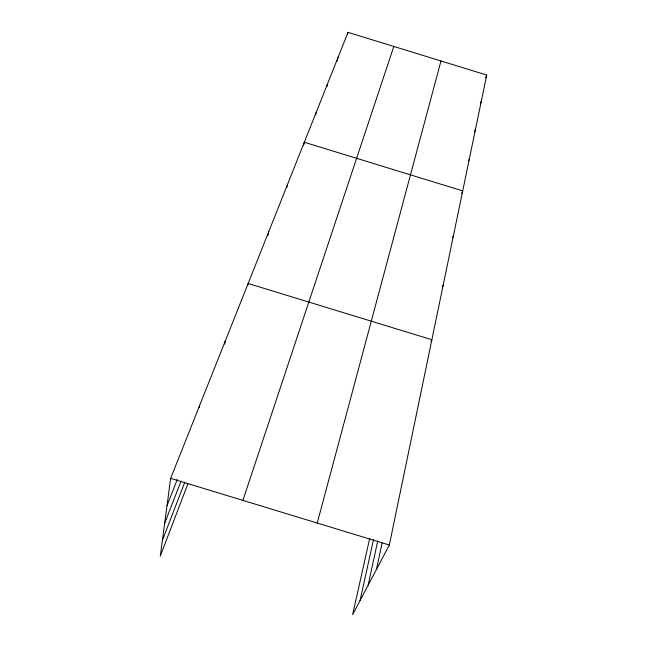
<?xml version="1.0" encoding="UTF-8"?>
<svg xmlns="http://www.w3.org/2000/svg" width="647" height="647" viewBox="0 0 647 647"><rect width="100%" height="100%" fill="white"/><g stroke="black" fill="none" stroke-linecap="round" stroke-linejoin="round"><path stroke-width="0.97" d="M369.712 538.28L352.631 614.65L389.332 545.009L486.722 75.052L348.013 32.35L170.654 478.376L160.278 556.137L187.856 483.907M199.244 407.65L199.559 405.677M224.687 344.107L225.221 341.155M247.769 285.432L248.149 283.491L431.873 339.724L431.072 341.535M267.947 235.573L268.756 231.658M376.449 569.457L382.118 542.841M286.75 187.751L287.389 184.807M368.135 585.236L377.735 540.973M360.047 600.578L373.465 539.735M303.653 145.203L304.308 142.251L462.718 190.897L461.578 193.696M315.687 114.891L316.359 111.955M326.921 86.585L327.608 83.665M337.216 61.053L338.138 57.187M347.552 34.275L348.013 32.35M317.232 523.043L440.979 60.972M242.884 500.382L393.813 46.455M485.662 77.818L486.722 75.052M162.373 540.423L184.767 482.241M164.661 523.294L181.063 481.044M480.22 104.013L481.295 101.231M167.007 505.679L177.31 479.387M474.413 131.939L475.513 129.141M468.59 160.828L469.334 158.96M452.649 237.595L453.426 235.743M442.402 286.953L443.195 285.109M170.654 478.376L389.332 545.009"/></g></svg>
